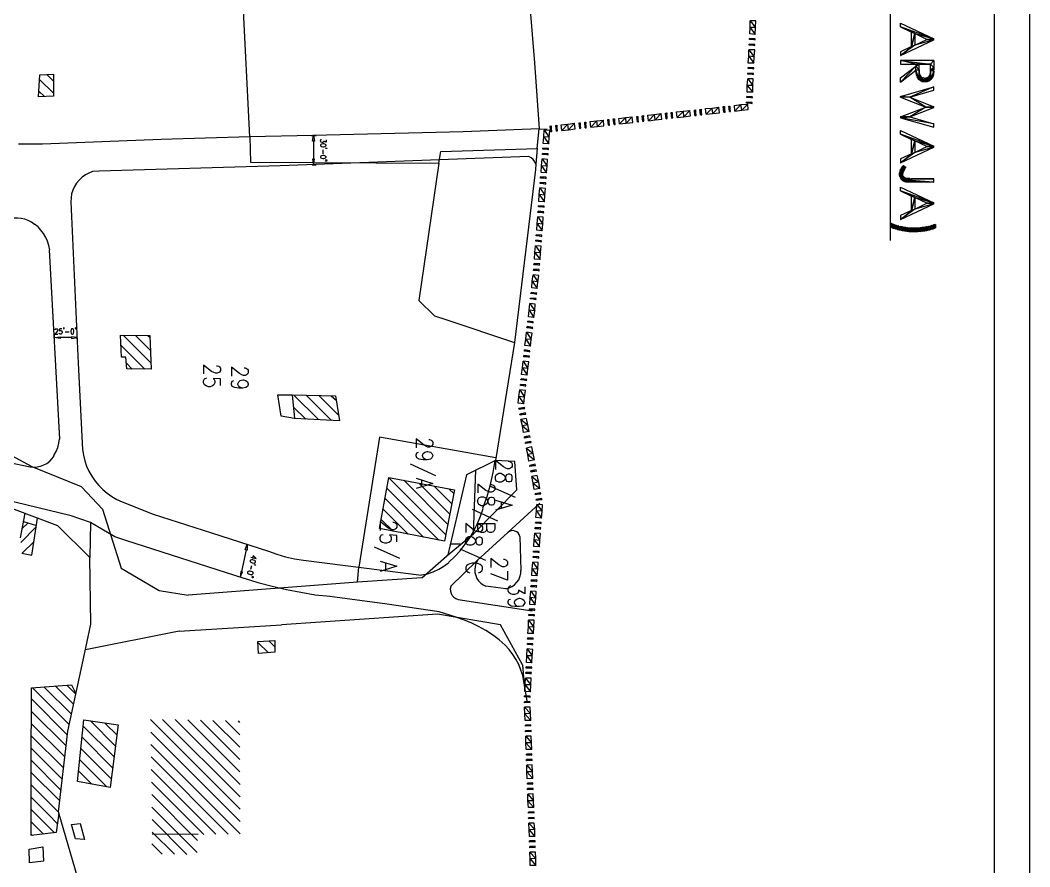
# Model space of a CAD drawing. Header units: metres. Extents: x 6 to 835, y 55 to 1134.
# Drawn here: x 512.9 to 835, y 432 to 702.2 of the extents above; entities that cross this region are included whole.
import ezdxf

# ---------------------------------------------------------------- set-up
doc = ezdxf.new("R2010")
doc.units = ezdxf.units.M

msp = doc.modelspace()

# ---------------------------------------------------------------- linework, layer by layer
at = {"color": 162}
for p, q in [((834.95, 54.85), (834.95, 1133.71)), ((823.71, 62.28), (823.71, 1113.14)), ((790.44, 1074.66), (790.44, 631.87)), ((605.85, 665.4), (607.31, 665.4)), ((606.42, 663.62), (606.42, 657.85)), ((609.47, 660.77), (609.47, 659.56)), ((606.04, 656.07), (607.31, 656.07)), ((527.3, 602.73), (528.57, 602.73)), ((523.87, 600.38), (523.87, 601.78)), ((529.33, 600.89), (525.65, 600.89)), ((531.11, 600.44), (531.11, 601.78)), ((584.95, 533.13), (583.49, 526.21)), ((586.67, 528.05), (586.42, 526.85))]:
    msp.add_line(p, q, dxfattribs=at)
at = {"color": 6}
for p, q in [((586.16, 664.96), (580.7, 774.81)), ((678.43, 667.56), (680.97, 667.37)), ((658.68, 529.7), (668.46, 538.66)), ((674.62, 484.94), (673.6, 491.16))]:
    msp.add_line(p, q, dxfattribs=at)
at = {"color": 5}
for p, q in [((519.11, 683.25), (523.55, 678.86)), ((521.45, 684.9), (523.55, 682.74)), ((518.85, 679.56), (520.63, 677.85)), ((545.71, 601.65), (554.67, 592.76)), ((549.71, 601.58), (554.47, 596.82)), ((553.65, 601.58), (554.35, 600.89)), ((545.08, 598.41), (552.63, 590.85)), ((546.85, 592.69), (548.63, 590.85)), ((599.69, 582.6), (600.39, 575.04)), ((600.13, 582.6), (608.13, 574.6)), ((604.13, 582.47), (612.26, 574.41)), ((608.13, 582.41), (614.55, 576.06)), ((612.13, 582.34), (613.78, 580.76)), ((600.07, 578.72), (604, 574.85)), ((630.55, 556.12), (648.71, 537.96)), ((635.25, 555.36), (649.34, 541.26)), ((640.07, 554.4), (649.98, 544.56)), ((629.91, 552.82), (646.49, 536.24)), ((644.96, 553.52), (650.61, 547.86)), ((649.79, 552.56), (651.25, 551.17)), ((629.34, 549.51), (641.6, 537.2)), ((513.01, 536.94), (514.47, 544.82)), ((628.71, 546.15), (636.71, 538.15)), ((513.58, 539.93), (515.42, 541.77)), ((513.96, 542.21), (518.09, 540.94)), ((628.07, 542.85), (631.88, 539.1)), ((513.14, 535.54), (518.03, 540.5)), ((513.52, 532.05), (517.33, 535.86)), ((588.76, 503.6), (592.07, 500.3)), ((592.19, 504.11), (594.1, 502.21)), ((524.12, 489.7), (529.96, 483.86)), ((527.8, 489.95), (530.66, 487.09)), ((516.88, 489.13), (528.57, 477.44)), ((520.5, 489.38), (529.27, 480.68)), ((516.5, 485.57), (527.93, 474.08)), ((516.44, 481.63), (527.55, 470.58)), ((516.44, 477.76), (527.11, 467.03)), ((533.01, 476.87), (542.85, 467.03)), ((535.3, 478.52), (543.3, 470.52)), ((539.93, 477.82), (543.81, 473.95)), ((554.47, 478.97), (583.05, 450.39)), ((558.35, 479.03), (583.05, 454.33)), ((562.35, 478.97), (583.05, 458.27)), ((566.35, 478.84), (582.99, 462.27)), ((570.41, 478.78), (582.99, 466.2)), ((574.41, 478.71), (582.99, 470.14)), ((578.41, 478.65), (582.99, 474.08)), ((582.41, 478.52), (582.92, 478.01)), ((516.44, 473.82), (526.73, 463.54)), ((554.54, 474.97), (583.05, 446.45)), ((532.63, 473.31), (542.41, 463.54)), ((554.6, 470.97), (583.11, 442.52)), ((516.44, 469.89), (526.34, 459.98)), ((532.25, 469.76), (541.97, 460.04)), ((554.67, 467.03), (579.24, 442.39)), ((516.37, 466.01), (525.9, 456.49)), ((531.87, 466.2), (540.57, 457.5)), ((516.37, 462.08), (525.52, 452.99)), ((531.55, 462.65), (535.81, 458.39)), ((554.73, 463.03), (575.37, 442.39)), ((516.37, 458.14), (525.14, 449.38)), ((554.79, 459.03), (571.49, 442.33)), ((554.86, 455.03), (569.52, 440.36)), ((554.92, 451.03), (569.4, 436.55)), ((516.44, 446.33), (520.31, 442.45)), ((554.98, 447.03), (566.1, 435.91)), ((516.44, 442.39), (516.82, 442.01)), ((555.05, 443.09), (562.16, 435.98)), ((569.65, 442.33), (555.05, 442.45)), ((554.92, 439.28), (558.16, 435.98))]:
    msp.add_line(p, q, dxfattribs=at)
at = {"color": 3}
for p, q in [((677.79, 661.21), (677.41, 656.26)), ((645.53, 556.75), (637.41, 560.44)), ((657.47, 538.28), (658.3, 558.6)), ((640.96, 555.36), (640.96, 553.32)), ((670.87, 549.83), (662.74, 553.52)), ((666.3, 548.37), (666.3, 546.34)), ((668.46, 538.66), (678.68, 548.05)), ((665.28, 542.34), (657.15, 546.02)), ((524.82, 540.94), (535.17, 530.72)), ((653.41, 534.97), (650.11, 534.97)), ((661.41, 529.7), (653.28, 533.32)), ((658.68, 529.7), (650.17, 521.45)), ((620.51, 522.84), (566.54, 518.65)), ((652.58, 517.32), (676.2, 513.64)), ((563.62, 507.22), (596.26, 509.26)), ((563.62, 507.22), (533.71, 501.25)), ((673.09, 496.49), (673.6, 491.16))]:
    msp.add_line(p, q, dxfattribs=at)
at = {"color": 1}
for p, q in [((675.12, 658.73), (646.61, 657.66)), ((672.33, 537.45), (672.65, 526.59)), ((634.04, 530.34), (625.91, 534.02)), ((603.31, 529.83), (640.9, 525.07)), ((629.47, 528.94), (629.47, 526.91)), ((667.82, 520.75), (661.47, 521.57))]:
    msp.add_line(p, q, dxfattribs=at)
at = {"color": 4}
msp.add_line((525.52, 568.5), (522.28, 628.89), dxfattribs=at)
at = {"color": 6}
for points in [[(668.84, 786.81), (673.47, 731.38), (676.97, 688.58), (678.43, 667.56)], [(677.41, 656.26), (677.28, 654.54), (670.62, 599.3), (664.52, 561.71)], [(664.65, 562.53), (627.56, 569.07), (620.96, 527.61)], [(682.62, 291.13), (573.91, 291.96), (565.84, 341.55), (560.19, 356.98), (548, 396.42), (540.63, 396.23), (525.14, 449.57), (528.12, 475.28), (533.84, 501.83), (535.42, 509.38), (535.17, 530.72)]]:
    msp.add_lwpolyline(points, dxfattribs=at)
for points in [[(745.74, 699.88), (747.39, 697.66), (745.61, 697.79)], [(745.8, 702.04), (747.51, 699.82), (745.74, 699.88)], [(747.51, 699.82), (745.74, 699.88), (747.39, 697.66)], [(747.58, 701.98), (745.8, 702.04), (747.51, 699.82)], [(747.32, 696.26), (745.55, 696.33), (747.32, 695.88)], [(745.55, 696.33), (747.32, 695.88), (745.55, 696.01)], [(745.36, 692.77), (747.07, 690.55), (745.29, 690.68)], [(747.2, 692.71), (745.36, 692.77), (747.07, 690.55)], [(747.26, 694.49), (745.48, 694.55), (747.26, 694.1)], [(745.48, 694.55), (747.26, 694.1), (745.48, 694.23)], [(745.29, 690.68), (746.94, 688.45), (745.17, 688.52)], [(747.07, 690.55), (745.29, 690.68), (746.94, 688.45)], [(746.88, 686.99), (745.1, 687.06), (746.88, 686.67)], [(745.1, 687.06), (746.88, 686.67), (745.1, 686.74)], [(744.97, 683.5), (746.63, 681.34), (744.85, 681.4)], [(746.75, 683.44), (744.97, 683.5), (746.63, 681.34)], [(746.82, 685.21), (745.04, 685.28), (746.82, 684.9)], [(745.04, 685.28), (746.82, 684.9), (745.04, 684.96)], [(744.85, 681.4), (746.56, 679.18), (744.78, 679.25)], [(746.63, 681.34), (744.85, 681.4), (746.56, 679.18)], [(744.72, 677.85), (746.44, 677.4), (744.66, 677.47)], [(746.5, 677.78), (744.72, 677.85), (746.44, 677.4)], [(724.46, 673.15), (722.5, 671.12), (722.31, 672.9)], [(724.65, 671.37), (724.46, 673.15), (722.5, 671.12)], [(726.56, 673.4), (724.65, 671.37), (724.46, 673.15)], [(726.75, 671.63), (726.56, 673.4), (724.65, 671.37)], [(728.34, 673.59), (728.15, 671.75), (727.96, 673.53)], [(728.53, 671.82), (728.34, 673.59), (728.15, 671.75)], [(730.12, 673.78), (729.93, 672.01), (729.73, 673.72)], [(730.31, 672.01), (730.12, 673.78), (729.93, 672.01)], [(733.67, 674.17), (731.7, 672.2), (731.51, 673.97)], [(733.86, 672.39), (733.67, 674.17), (731.7, 672.2)], [(735.77, 674.42), (733.86, 672.39), (733.67, 674.17)], [(735.96, 672.64), (735.77, 674.42), (733.86, 672.39)], [(737.55, 674.61), (737.35, 672.83), (737.16, 674.61)], [(737.74, 672.83), (737.55, 674.61), (737.35, 672.83)], [(739.32, 674.8), (739.13, 673.02), (738.94, 674.8)], [(739.51, 673.02), (739.32, 674.8), (739.13, 673.02)], [(742.82, 675.24), (740.91, 673.21), (740.72, 674.99)], [(743.07, 673.47), (742.82, 675.24), (740.91, 673.21)], [(744.97, 675.44), (743.07, 673.47), (742.82, 675.24)], [(745.17, 673.66), (744.97, 675.44), (743.07, 673.47)], [(746.37, 675.94), (744.59, 676.07), (746.37, 675.63)], [(744.59, 676.07), (746.37, 675.63), (744.59, 675.69)], [(696.84, 670.04), (694.94, 668.07), (694.68, 669.85)], [(697.03, 668.26), (696.84, 670.04), (694.94, 668.07)], [(698.94, 670.29), (697.03, 668.26), (696.84, 670.04)], [(699.13, 668.51), (698.94, 670.29), (697.03, 668.26)], [(700.72, 670.48), (700.59, 668.7), (700.4, 670.48)], [(700.91, 668.7), (700.72, 670.48), (700.59, 668.7)], [(702.49, 670.67), (702.37, 668.89), (702.11, 670.67)], [(702.68, 668.89), (702.49, 670.67), (702.37, 668.89)], [(706.05, 671.12), (704.08, 669.09), (703.89, 670.86)], [(706.24, 669.34), (706.05, 671.12), (704.08, 669.09)], [(708.14, 671.31), (706.24, 669.34), (706.05, 671.12)], [(708.34, 669.53), (708.14, 671.31), (706.24, 669.34)], [(709.92, 671.5), (709.8, 669.72), (709.61, 671.5)], [(710.11, 669.78), (709.92, 671.5), (709.8, 669.72)], [(711.7, 671.75), (711.51, 669.91), (711.32, 671.69)], [(711.89, 669.97), (711.7, 671.75), (711.51, 669.91)], [(715.26, 672.13), (713.29, 670.1), (713.1, 671.88)], [(715.45, 670.36), (715.26, 672.13), (713.29, 670.1)], [(717.35, 672.39), (715.45, 670.36), (715.26, 672.13)], [(717.54, 670.61), (717.35, 672.39), (715.45, 670.36)], [(719.13, 672.58), (719, 670.74), (718.75, 672.51)], [(719.32, 670.8), (719.13, 672.58), (719, 670.74)], [(720.91, 672.77), (720.72, 670.93), (720.53, 672.7)], [(721.1, 670.99), (720.91, 672.77), (720.72, 670.93)], [(680.08, 667.12), (681.67, 664.83), (679.89, 664.96)], [(681.86, 666.99), (680.08, 667.12), (681.67, 664.83)], [(682.3, 668.45), (682.17, 666.61), (681.98, 668.39)], [(682.49, 666.67), (682.3, 668.45), (682.17, 666.61)], [(684.08, 668.64), (683.95, 666.8), (683.76, 668.58)], [(684.27, 666.86), (684.08, 668.64), (683.95, 666.8)], [(687.63, 669.02), (685.73, 666.99), (685.48, 668.77)], [(687.82, 667.24), (687.63, 669.02), (685.73, 666.99)], [(689.73, 669.28), (687.82, 667.24), (687.63, 669.02)], [(689.92, 667.5), (689.73, 669.28), (687.82, 667.24)], [(691.51, 669.47), (691.38, 667.62), (691.19, 669.4)], [(691.7, 667.69), (691.51, 669.47), (691.38, 667.62)], [(693.29, 669.66), (693.16, 667.88), (692.97, 669.66)], [(693.48, 667.88), (693.29, 669.66), (693.16, 667.88)], [(679.89, 664.96), (681.54, 662.74), (679.76, 662.86)], [(681.67, 664.83), (679.89, 664.96), (681.54, 662.74)], [(681.41, 661.27), (679.63, 661.4), (681.41, 660.96)], [(679.63, 661.4), (681.41, 660.96), (679.63, 661.08)], [(679.38, 657.91), (680.97, 655.62), (679.19, 655.75)], [(681.16, 657.72), (679.38, 657.91), (680.97, 655.62)], [(681.28, 659.5), (679.51, 659.62), (681.28, 659.18)], [(679.51, 659.62), (681.28, 659.18), (679.51, 659.31)], [(679.19, 655.75), (680.84, 653.46), (679.06, 653.59)], [(680.97, 655.62), (679.19, 655.75), (680.84, 653.46)], [(680.71, 652.07), (678.93, 652.19), (680.71, 651.69)], [(678.93, 652.19), (680.71, 651.69), (678.93, 651.81)], [(678.68, 648.64), (680.27, 646.35), (678.49, 646.54)], [(680.46, 648.51), (678.68, 648.64), (680.27, 646.35)], [(680.59, 650.29), (678.81, 650.42), (680.59, 649.91)], [(678.81, 650.42), (680.59, 649.91), (678.81, 650.04)], [(678.49, 646.54), (680.14, 644.26), (678.36, 644.38)], [(680.27, 646.35), (678.49, 646.54), (680.14, 644.26)], [(678.11, 641.21), (679.82, 640.7), (678.05, 640.83)], [(679.89, 641.08), (678.11, 641.21), (679.82, 640.7)], [(680.01, 642.8), (678.24, 642.99), (680.01, 642.48)], [(678.24, 642.99), (680.01, 642.48), (678.24, 642.61)], [(677.98, 639.43), (679.57, 637.14), (677.79, 637.27)], [(679.76, 639.3), (677.98, 639.43), (679.57, 637.14)], [(677.79, 637.27), (679.44, 634.99), (677.66, 635.18)], [(679.57, 637.14), (677.79, 637.27), (679.44, 634.99)], [(677.41, 631.94), (679.13, 631.49), (677.35, 631.62)], [(679.19, 631.81), (677.41, 631.94), (679.13, 631.49)], [(679.32, 633.59), (677.54, 633.72), (679.32, 633.21)], [(677.54, 633.72), (679.32, 633.21), (677.54, 633.4)], [(677.09, 628.06), (678.74, 625.78), (676.97, 625.91)], [(677.28, 630.16), (678.87, 627.94), (677.09, 628.06)], [(678.87, 627.94), (677.09, 628.06), (678.74, 625.78)], [(679.06, 630.03), (677.28, 630.16), (678.87, 627.94)], [(676.71, 622.73), (678.43, 622.22), (676.65, 622.35)], [(678.49, 622.6), (676.71, 622.73), (678.43, 622.22)], [(676.84, 624.51), (678.55, 624), (676.78, 624.13)], [(678.62, 624.38), (676.84, 624.51), (678.55, 624)], [(676.27, 618.86), (677.79, 616.51), (676.08, 616.76)], [(676.52, 620.95), (678.05, 618.67), (676.27, 618.86)], [(678.05, 618.67), (676.27, 618.86), (677.79, 616.51)], [(678.3, 620.76), (676.52, 620.95), (678.05, 618.67)], [(675.89, 615.3), (677.6, 614.79), (675.82, 614.98)], [(677.66, 615.11), (675.89, 615.3), (677.6, 614.79)], [(675.7, 613.52), (677.41, 613.01), (675.63, 613.21)], [(677.47, 613.33), (675.7, 613.52), (677.41, 613.01)], [(675.25, 609.65), (676.78, 607.3), (675, 607.55)], [(675.51, 611.81), (677.03, 609.46), (675.25, 609.65)], [(677.03, 609.46), (675.25, 609.65), (676.78, 607.3)], [(677.22, 611.55), (675.51, 611.81), (677.03, 609.46)], [(676.59, 605.9), (674.81, 606.09), (676.52, 605.59)], [(674.81, 606.09), (676.52, 605.59), (674.81, 605.78)], [(674.43, 602.6), (675.95, 600.25), (674.17, 600.44)], [(676.2, 602.35), (674.43, 602.6), (675.95, 600.25)], [(674.62, 604.38), (676.33, 603.81), (674.55, 604)], [(676.39, 604.12), (674.62, 604.38), (676.33, 603.81)], [(674.17, 600.44), (675.7, 598.16), (673.92, 598.35)], [(675.95, 600.25), (674.17, 600.44), (675.7, 598.16)], [(675.51, 596.7), (673.73, 596.95), (675.51, 596.38)], [(673.73, 596.95), (675.51, 596.38), (673.73, 596.57)], [(673.35, 593.39), (674.87, 591.04), (673.09, 591.23)], [(675.12, 593.2), (673.35, 593.39), (674.87, 591.04)], [(675.32, 594.92), (673.54, 595.17), (675.25, 594.6)], [(673.54, 595.17), (675.25, 594.6), (673.54, 594.79)], [(673.09, 591.23), (674.62, 588.95), (672.84, 589.14)], [(674.87, 591.04), (673.09, 591.23), (674.62, 588.95)], [(672.71, 587.74), (674.43, 587.17), (672.65, 587.36)], [(674.49, 587.49), (672.71, 587.74), (674.43, 587.17)], [(672.27, 584.19), (673.79, 581.84), (672.01, 582.09)], [(674.05, 584), (672.27, 584.19), (673.79, 581.84)], [(674.24, 585.77), (672.46, 585.96), (674.24, 585.39)], [(672.46, 585.96), (674.24, 585.39), (672.46, 585.58)], [(672.01, 582.09), (673.54, 579.74), (671.76, 579.93)], [(673.79, 581.84), (672.01, 582.09), (673.54, 579.74)], [(673.73, 578.6), (672.01, 578.28), (673.85, 578.28)], [(672.01, 578.28), (673.85, 578.28), (672.08, 577.9)], [(674.11, 576.88), (672.33, 576.5), (674.17, 576.5)], [(672.33, 576.5), (674.17, 576.5), (672.39, 576.18)], [(674.43, 575.11), (672.65, 574.79), (674.81, 573.01)], [(672.65, 574.79), (674.81, 573.01), (673.09, 572.69)], [(674.81, 573.01), (673.09, 572.69), (675.25, 570.91)], [(673.09, 572.69), (675.25, 570.91), (673.47, 570.6)], [(675.51, 569.52), (673.73, 569.2), (675.57, 569.14)], [(673.73, 569.2), (675.57, 569.14), (673.79, 568.82)], [(675.82, 567.74), (674.05, 567.42), (675.89, 567.42)], [(674.05, 567.42), (675.89, 567.42), (674.11, 567.1)], [(676.14, 566.02), (674.43, 565.64), (676.59, 563.93)], [(674.43, 565.64), (676.59, 563.93), (674.81, 563.55)], [(676.59, 563.93), (674.81, 563.55), (676.97, 561.83)], [(674.81, 563.55), (676.97, 561.83), (675.19, 561.45)], [(677.22, 560.44), (675.44, 560.06), (677.28, 560.06)], [(675.44, 560.06), (677.28, 560.06), (675.51, 559.74)], [(677.54, 558.66), (675.82, 558.34), (677.6, 558.28)], [(675.82, 558.34), (677.6, 558.28), (675.89, 557.96)], [(677.86, 556.88), (676.14, 556.56), (678.3, 554.79)], [(676.14, 556.56), (678.3, 554.79), (676.52, 554.47)], [(678.3, 554.79), (676.52, 554.47), (678.68, 552.69)], [(676.52, 554.47), (678.68, 552.69), (676.9, 552.37)], [(678.93, 551.29), (677.22, 550.98), (679, 550.98)], [(677.22, 550.98), (679, 550.98), (677.28, 550.66)], [(679.25, 549.58), (677.54, 549.2), (679.38, 549.2)], [(677.54, 549.2), (679.38, 549.2), (677.6, 548.88)], [(677.73, 547.67), (679.38, 545.45), (677.6, 545.58)], [(679.51, 547.55), (677.73, 547.67), (679.38, 545.45)], [(677.6, 545.58), (679.19, 543.29), (677.41, 543.42)], [(679.38, 545.45), (677.6, 545.58), (679.19, 543.29)], [(677.35, 542.02), (679.06, 541.51), (677.28, 541.64)], [(679.13, 541.89), (677.35, 542.02), (679.06, 541.51)], [(677.09, 538.47), (678.68, 536.18), (676.9, 536.31)], [(678.87, 538.34), (677.09, 538.47), (678.68, 536.18)], [(677.22, 540.24), (678.93, 539.74), (677.16, 539.86)], [(679, 540.12), (677.22, 540.24), (678.93, 539.74)], [(676.9, 536.31), (678.55, 534.08), (676.78, 534.21)], [(678.68, 536.18), (676.9, 536.31), (678.55, 534.08)], [(678.43, 532.62), (676.65, 532.75), (678.43, 532.31)], [(676.65, 532.75), (678.43, 532.31), (676.65, 532.43)], [(676.39, 529.26), (678.05, 526.97), (676.27, 527.1)], [(678.17, 529.13), (676.39, 529.26), (678.05, 526.97)], [(678.3, 530.91), (676.52, 531.04), (678.3, 530.53)], [(676.52, 531.04), (678.3, 530.53), (676.52, 530.66)], [(676.27, 527.1), (677.86, 524.81), (676.08, 524.94)], [(678.05, 526.97), (676.27, 527.1), (677.86, 524.81)], [(675.89, 521.77), (677.6, 521.26), (675.82, 521.38)], [(677.66, 521.64), (675.89, 521.77), (677.6, 521.26)], [(676.01, 523.54), (677.73, 523.04), (675.95, 523.16)], [(677.79, 523.42), (676.01, 523.54), (677.73, 523.04)], [(675.76, 519.99), (677.35, 517.76), (675.57, 517.89)], [(677.54, 519.86), (675.76, 519.99), (677.35, 517.76)], [(675.57, 517.89), (677.22, 515.61), (675.44, 515.73)], [(677.35, 517.76), (675.57, 517.89), (677.22, 515.61)], [(676.97, 512.43), (675.19, 512.56), (676.97, 512.05)], [(675.19, 512.56), (676.97, 512.05), (675.19, 512.18)], [(677.09, 514.21), (675.32, 514.34), (677.09, 513.83)], [(675.32, 514.34), (677.09, 513.83), (675.32, 513.95)], [(675.06, 510.72), (676.78, 508.49), (675, 508.62)], [(676.84, 510.65), (675.06, 510.72), (676.78, 508.49)], [(675, 508.62), (676.65, 506.4), (674.87, 506.46)], [(676.78, 508.49), (675, 508.62), (676.65, 506.4)], [(676.46, 503.16), (674.68, 503.29), (676.46, 502.84)], [(674.68, 503.29), (676.46, 502.84), (674.68, 502.91)], [(674.81, 505.06), (676.52, 504.62), (674.74, 504.68)], [(676.59, 504.94), (674.81, 505.06), (676.52, 504.62)], [(674.49, 499.35), (676.14, 497.13), (674.36, 497.19)], [(674.62, 501.51), (676.27, 499.29), (674.49, 499.35)], [(676.27, 499.29), (674.49, 499.35), (676.14, 497.13)], [(676.39, 501.38), (674.62, 501.51), (676.27, 499.29)], [(674.24, 494.02), (675.95, 493.57), (674.17, 493.63)], [(676.01, 493.95), (674.24, 494.02), (675.95, 493.57)], [(676.08, 495.73), (674.3, 495.79), (676.08, 495.35)], [(674.3, 495.79), (676.08, 495.35), (674.3, 495.41)], [(673.98, 490.08), (675.7, 487.86), (673.92, 487.98)], [(674.11, 492.24), (675.76, 490.02), (673.98, 490.08)], [(675.76, 490.02), (673.98, 490.08), (675.7, 487.86)], [(675.89, 492.17), (674.11, 492.24), (675.76, 490.02)], [(675.63, 486.46), (673.79, 486.52), (675.57, 486.08)], [(673.79, 486.52), (675.57, 486.08), (673.79, 486.21)], [(675.51, 484.74), (673.73, 484.68), (675.57, 484.43)], [(673.73, 484.68), (675.57, 484.43), (673.73, 484.36)], [(675.57, 482.97), (673.79, 482.9), (675.7, 480.87)], [(673.79, 482.9), (675.7, 480.87), (673.92, 480.81)], [(675.7, 480.87), (673.92, 480.81), (675.76, 478.71)], [(673.92, 480.81), (675.76, 478.71), (673.98, 478.65)], [(675.82, 477.32), (674.05, 477.19), (675.82, 476.93)], [(674.05, 477.19), (675.82, 476.93), (674.05, 476.87)], [(675.89, 475.47), (674.11, 475.41), (675.89, 475.16)], [(674.11, 475.41), (675.89, 475.16), (674.11, 475.09)], [(675.95, 473.7), (674.17, 473.63), (676.01, 471.6)], [(674.17, 473.63), (676.01, 471.6), (674.24, 471.54)], [(676.01, 471.6), (674.24, 471.54), (676.08, 469.44)], [(674.24, 471.54), (676.08, 469.44), (674.3, 469.38)], [(676.14, 468.04), (674.36, 467.98), (676.14, 467.66)], [(674.36, 467.98), (676.14, 467.66), (674.36, 467.6)], [(676.2, 466.27), (674.43, 466.2), (676.2, 465.89)], [(674.43, 466.2), (676.2, 465.89), (674.43, 465.82)], [(676.27, 464.49), (674.49, 464.42), (676.33, 462.33)], [(674.49, 464.42), (676.33, 462.33), (674.55, 462.27)], [(676.33, 462.33), (674.55, 462.27), (676.39, 460.17)], [(674.55, 462.27), (676.39, 460.17), (674.62, 460.11)], [(676.46, 458.77), (674.68, 458.71), (676.46, 458.39)], [(674.68, 458.71), (676.46, 458.39), (674.68, 458.33)], [(676.52, 457), (674.74, 456.93), (676.52, 456.61)], [(674.74, 456.93), (676.52, 456.61), (674.74, 456.55)], [(676.59, 455.22), (674.81, 455.15), (676.65, 453.06)], [(674.81, 455.15), (676.65, 453.06), (674.87, 452.99)], [(676.65, 453.06), (674.87, 452.99), (676.78, 450.96)], [(674.87, 452.99), (676.78, 450.96), (675, 450.9)], [(676.78, 449.5), (675, 449.44), (676.84, 449.18)], [(675, 449.44), (676.84, 449.18), (675.06, 449.12)], [(676.84, 447.72), (675.06, 447.66), (676.9, 447.41)], [(675.06, 447.66), (676.9, 447.41), (675.12, 447.34)], [(676.9, 445.95), (675.12, 445.88), (677.03, 443.85)], [(675.12, 445.88), (677.03, 443.85), (675.25, 443.79)], [(677.03, 443.85), (675.25, 443.79), (677.09, 441.69)], [(675.25, 443.79), (677.09, 441.69), (675.32, 441.63)], [(677.16, 440.29), (675.38, 440.23), (677.16, 439.91)], [(675.38, 440.23), (677.16, 439.91), (675.38, 439.85)], [(677.22, 438.52), (675.44, 438.45), (677.22, 438.14)], [(675.44, 438.45), (677.22, 438.14), (675.44, 438.07)], [(677.28, 436.68), (675.51, 436.61), (677.35, 434.58)], [(675.51, 436.61), (677.35, 434.58), (675.57, 434.52)], [(677.35, 434.58), (675.57, 434.52), (677.41, 432.42)], [(675.57, 434.52), (677.41, 432.42), (675.63, 432.36)]]:
    msp.add_lwpolyline(points, close=True, dxfattribs=at)
at = {"color": 162}
for points in [[(804.35, 696.2), (793.68, 700.07), (793.68, 701.22)], [(793.68, 700.07), (797.17, 698.36), (798.25, 697.91)], [(798.25, 697.91), (804.35, 696.2), (793.68, 700.07)], [(804.35, 695.95), (798.25, 694.23), (793.68, 690.93)], [(797.17, 698.36), (798.25, 697.91), (797.17, 693.79)], [(798.25, 697.91), (798.25, 694.23), (797.17, 693.79)], [(798.25, 697.91), (804.35, 696.2), (802.06, 696.07)], [(802.06, 696.07), (804.35, 695.95), (798.25, 694.23)], [(804.35, 696.2), (802.06, 696.07), (804.35, 695.95)], [(793.68, 690.93), (797.17, 693.79), (798.25, 694.23)], [(793.68, 692.14), (793.68, 690.93), (797.17, 693.79)], [(793.68, 688.2), (798.63, 688.2), (793.68, 689.28)], [(798.63, 688.2), (793.68, 689.28), (803.33, 688.2)], [(793.68, 689.28), (803.33, 688.2), (804.35, 689.28)], [(803.33, 688.2), (804.35, 689.28), (804.35, 687.12)], [(798.63, 686.29), (798.63, 687.56), (793.68, 682.42)], [(798.63, 687.56), (793.68, 682.42), (793.68, 683.75)], [(799.65, 688.2), (798.63, 687.56), (799.65, 686.36)], [(803.33, 688.2), (799.65, 688.2), (798.63, 688.2)], [(799.65, 688.2), (798.63, 688.2), (798.63, 687.56)], [(798.63, 687.56), (799.65, 686.36), (798.63, 686.29)], [(799.52, 683.31), (798.63, 686.29), (799.65, 686.36)], [(798.63, 686.1), (799.52, 683.31), (798.63, 686.29)], [(798.63, 686.1), (798.63, 685.79), (799.52, 683.31)], [(799.65, 686.36), (799.65, 685.98), (799.52, 683.31)], [(799.65, 685.98), (799.71, 685.66), (799.52, 683.31)], [(803.27, 685.72), (803.39, 683.25), (803.33, 686.1)], [(803.33, 688.2), (804.35, 687.12), (803.33, 686.29)], [(804.35, 687.12), (804.35, 686.74), (803.33, 686.29)], [(804.35, 686.74), (804.35, 686.36), (803.33, 686.29)], [(804.35, 686.36), (803.33, 686.29), (804.35, 685.98)], [(803.39, 683.25), (803.33, 686.1), (803.33, 686.29)], [(803.33, 686.29), (804.35, 685.98), (803.39, 683.25)], [(804.35, 685.98), (804.35, 685.66), (803.39, 683.25)], [(798.63, 685.79), (798.7, 685.47), (799.52, 683.31)], [(798.7, 685.47), (798.7, 685.15), (799.52, 683.31)], [(798.7, 685.15), (798.76, 684.9), (799.52, 683.31)], [(798.76, 684.9), (798.82, 684.64), (799.52, 683.31)], [(798.82, 684.64), (798.89, 684.39), (799.52, 683.31)], [(799.01, 684.13), (799.52, 683.31), (798.89, 684.39)], [(799.01, 684.01), (799.2, 683.75), (799.01, 684.13)], [(799.2, 683.75), (799.01, 684.13), (799.52, 683.31)], [(799.2, 683.75), (799.33, 683.56), (799.52, 683.31)], [(799.71, 685.66), (799.71, 685.34), (799.52, 683.31)], [(799.71, 685.34), (799.78, 685.09), (799.52, 683.31)], [(799.52, 683.31), (799.84, 684.9), (799.78, 685.09)], [(799.84, 684.77), (799.52, 683.31), (799.84, 684.9)], [(799.84, 684.77), (799.97, 684.52), (799.52, 683.31)], [(799.97, 684.52), (800.16, 684.26), (799.52, 683.31)], [(800.16, 684.26), (800.35, 684.07), (799.52, 683.31)], [(800.35, 684.07), (800.54, 683.94), (799.52, 683.31)], [(800.54, 683.94), (800.79, 683.82), (799.52, 683.31)], [(799.52, 683.31), (801.05, 683.75), (800.79, 683.82)], [(801.3, 683.69), (799.52, 683.31), (801.05, 683.75)], [(801.3, 683.69), (799.52, 683.31), (803.39, 683.25)], [(799.52, 683.31), (803.39, 683.25), (799.78, 683.12)], [(803.39, 683.25), (803.27, 683.18), (799.78, 683.12)], [(803.27, 683.18), (799.78, 683.12), (803.08, 682.99)], [(803.08, 682.99), (799.97, 682.99), (799.78, 683.12)], [(800.16, 682.93), (803.08, 682.99), (799.97, 682.99)], [(802.82, 682.86), (800.16, 682.93), (803.08, 682.99)], [(800.35, 682.8), (802.82, 682.86), (800.16, 682.93)], [(802.57, 682.74), (800.35, 682.8), (802.82, 682.86)], [(800.66, 682.67), (802.57, 682.74), (800.35, 682.8)], [(802.32, 682.67), (800.66, 682.67), (802.57, 682.74)], [(801.3, 683.69), (801.81, 683.69), (803.39, 683.25)], [(801.81, 683.69), (803.39, 683.25), (802.06, 683.75)], [(802.32, 683.88), (802.06, 683.75), (803.39, 683.25)], [(802.51, 683.94), (802.32, 683.88), (803.39, 683.25)], [(802.7, 684.13), (802.51, 683.94), (803.39, 683.25)], [(802.89, 684.39), (802.7, 684.13), (803.39, 683.25)], [(802.89, 684.39), (803.39, 683.25), (803.08, 684.58)], [(803.39, 683.25), (803.08, 684.58), (803.14, 684.71)], [(803.2, 684.9), (803.14, 684.71), (803.39, 683.25)], [(803.27, 685.4), (803.2, 685.15), (803.39, 683.25)], [(803.2, 685.15), (803.2, 684.9), (803.39, 683.25)], [(803.27, 685.72), (803.27, 685.4), (803.39, 683.25)], [(804.35, 685.66), (804.28, 685.4), (803.39, 683.25)], [(803.39, 683.25), (804.28, 685.15), (804.28, 685.4)], [(804.22, 684.96), (803.39, 683.25), (804.28, 685.15)], [(804.22, 684.96), (804.22, 684.77), (803.39, 683.25)], [(803.39, 683.25), (804.22, 684.71), (804.22, 684.77)], [(804.16, 684.45), (803.39, 683.25), (804.22, 684.71)], [(804.16, 684.45), (804.03, 684.13), (803.39, 683.25)], [(803.39, 683.25), (803.9, 683.94), (804.03, 684.13)], [(803.78, 683.69), (803.39, 683.25), (803.9, 683.94)], [(803.78, 683.69), (803.59, 683.44), (803.39, 683.25)], [(804.35, 680.9), (796.66, 677.59), (793.68, 677.85)], [(804.35, 679.82), (804.35, 680.9), (796.66, 677.59)], [(800.92, 682.61), (802.32, 682.67), (800.66, 682.67)], [(802, 682.61), (800.92, 682.61), (802.32, 682.67)], [(796.66, 677.59), (793.68, 677.66), (793.68, 677.85)], [(801.74, 674.42), (796.66, 677.59), (793.68, 677.66)], [(804.35, 674.55), (801.74, 674.42), (796.66, 677.59)], [(801.74, 674.42), (796.66, 671.31), (793.68, 671.31)], [(804.35, 674.36), (801.74, 674.42), (796.66, 671.31)], [(804.35, 674.36), (804.35, 674.55), (801.74, 674.42)], [(804.35, 669.09), (793.68, 671.05), (796.66, 671.31)], [(793.68, 671.05), (796.66, 671.31), (793.68, 671.31)], [(804.35, 668.01), (804.35, 669.09), (793.68, 671.05)], [(804.35, 661.97), (793.68, 665.85), (793.68, 666.99)], [(606.74, 663.62), (606.16, 663.62), (606.42, 665.4)], [(793.68, 665.85), (797.17, 664.13), (798.25, 663.69)], [(798.25, 663.69), (804.35, 661.97), (793.68, 665.85)], [(797.17, 664.13), (798.25, 663.69), (797.17, 659.56)], [(798.25, 663.69), (798.25, 660), (797.17, 659.56)], [(798.25, 663.69), (804.35, 661.97), (802.06, 661.85)], [(610.48, 662.35), (610.35, 662.54), (610.1, 662.67), (609.72, 662.74), (609.47, 662.74), (609.02, 662.67), (608.77, 662.54), (608.7, 662.35), (608.7, 662.23), (608.77, 662.04), (609.02, 661.85), (609.47, 661.78), (609.72, 661.78), (610.1, 661.85), (610.35, 662.04), (610.48, 662.23)], [(804.35, 661.72), (798.25, 660), (793.68, 656.7)], [(802.06, 661.85), (804.35, 661.72), (798.25, 660)], [(804.35, 661.97), (802.06, 661.85), (804.35, 661.72)], [(606.74, 657.85), (606.16, 657.85), (606.42, 656.07)], [(610.48, 658.61), (610.35, 658.8), (610.1, 658.93), (609.72, 659.05), (609.47, 659.05), (609.02, 658.93), (608.77, 658.8), (608.7, 658.61), (608.7, 658.48), (608.77, 658.29), (609.02, 658.16), (609.47, 658.1), (609.72, 658.1), (610.1, 658.16), (610.35, 658.29), (610.48, 658.48)], [(793.68, 656.7), (797.17, 659.56), (798.25, 660)], [(793.68, 657.91), (793.68, 656.7), (797.17, 659.56)], [(793.49, 653.65), (794.38, 653.08), (793.55, 653.97)], [(794.38, 653.08), (793.55, 653.97), (793.62, 654.23)], [(793.62, 654.23), (794.38, 653.08), (793.68, 654.35)], [(794.38, 653.08), (793.68, 654.35), (793.74, 654.61)], [(793.74, 654.61), (794.38, 653.08), (793.87, 654.8)], [(794.38, 653.08), (793.87, 654.8), (794.06, 655.05)], [(794.06, 655.05), (794.38, 653.08), (794.19, 655.31)], [(794.38, 653.08), (794.19, 655.31), (794.38, 655.56)], [(794.57, 655.75), (794.38, 655.56), (795.39, 655.18)], [(795.39, 655.18), (795.2, 654.92), (794.38, 655.56)], [(795.2, 654.92), (794.38, 655.56), (795.01, 654.61)], [(794.38, 655.56), (795.01, 654.61), (794.76, 654.16)], [(794.76, 654.16), (794.44, 653.53), (794.38, 655.56)], [(794.44, 653.53), (794.38, 655.56), (794.38, 653.08)], [(794.44, 653.53), (794.63, 653.91), (794.76, 654.16)], [(794.57, 653.78), (794.44, 653.53), (794.63, 653.91)], [(795.01, 654.61), (794.89, 654.35), (794.76, 654.16)], [(793.49, 653.65), (793.43, 653.4), (794.38, 653.08)], [(793.43, 653.4), (794.38, 653.08), (793.43, 653.08)], [(793.43, 653.08), (793.43, 652.96), (794.44, 652.83)], [(794.38, 653.08), (793.43, 653.08), (794.44, 652.83)], [(793.43, 652.96), (794.44, 652.83), (793.43, 652.7)], [(794.44, 652.83), (793.43, 652.7), (794.5, 652.51)], [(793.43, 652.7), (794.5, 652.51), (793.49, 652.38)], [(794.5, 652.51), (793.49, 652.38), (794.63, 652.32)], [(793.49, 652.38), (794.63, 652.32), (793.55, 652.13)], [(793.55, 652.13), (794.7, 652.26), (794.63, 652.32)], [(794.89, 652.07), (793.55, 652.13), (794.7, 652.26)], [(793.68, 651.88), (794.89, 652.07), (793.55, 652.13)], [(795.08, 651.88), (793.68, 651.88), (794.89, 652.07)], [(793.81, 651.62), (795.08, 651.88), (793.68, 651.88)], [(795.33, 651.75), (793.81, 651.62), (795.08, 651.88)], [(795.39, 651.75), (795.58, 651.69), (793.81, 651.62)], [(795.33, 651.75), (795.39, 651.75), (793.81, 651.62)], [(795.77, 651.69), (793.81, 651.62), (796.09, 651.62)], [(795.58, 651.69), (795.77, 651.69), (793.81, 651.62)], [(793.81, 651.62), (796.09, 651.62), (793.93, 651.43)], [(796.73, 651.62), (797.11, 651.56), (793.93, 651.43)], [(796.09, 651.62), (796.73, 651.62), (793.93, 651.43)], [(804.35, 651.56), (793.93, 651.43), (804.35, 650.54)], [(797.11, 651.56), (804.35, 651.56), (793.93, 651.43)], [(804.35, 650.54), (794.12, 651.24), (793.93, 651.43)], [(794.31, 651.05), (804.35, 650.54), (794.12, 651.24)], [(804.35, 650.54), (794.57, 650.92), (794.31, 651.05)], [(794.44, 653.53), (794.44, 653.27), (794.38, 653.08)], [(794.82, 650.8), (804.35, 650.54), (794.57, 650.92)], [(804.35, 650.54), (795.01, 650.73), (794.82, 650.8)], [(795.27, 650.67), (804.35, 650.54), (795.01, 650.73)], [(795.46, 650.61), (795.77, 650.61), (795.27, 650.67)], [(795.77, 650.61), (795.27, 650.67), (804.35, 650.54)], [(795.39, 651.75), (795.33, 651.75)], [(795.77, 651.69), (795.58, 651.69)], [(795.77, 650.61), (804.35, 650.54), (796.03, 650.54)], [(796.73, 651.62), (796.09, 651.62)], [(804.35, 651.56), (797.11, 651.56)], [(804.35, 643.88), (793.68, 647.75), (793.68, 648.89)], [(793.68, 647.75), (797.17, 646.03), (798.25, 645.59)], [(798.25, 645.59), (804.35, 643.88), (793.68, 647.75)], [(797.17, 646.03), (798.25, 645.59), (797.17, 641.46)], [(798.25, 645.59), (798.25, 641.91), (797.17, 641.46)], [(798.25, 645.59), (804.35, 643.88), (802.06, 643.75)], [(804.35, 643.62), (798.25, 641.91), (793.68, 638.61)], [(793.68, 638.61), (797.17, 641.46), (798.25, 641.91)], [(793.68, 639.81), (793.68, 638.61), (797.17, 641.46)], [(802.06, 643.75), (804.35, 643.62), (798.25, 641.91)], [(804.35, 643.88), (802.06, 643.75), (804.35, 643.62)], [(790.57, 636.19), (790.82, 637.27), (790.57, 637.4)], [(791.08, 637.14), (790.57, 636.19), (790.82, 637.27)], [(790.57, 636.19), (791.33, 637.08), (791.08, 637.14)], [(791.58, 636.95), (790.57, 636.19), (791.33, 637.08)], [(791.58, 636.95), (791.84, 636.83), (790.57, 636.19)], [(791.84, 636.83), (792.09, 636.76), (790.57, 636.19)], [(790.57, 636.19), (792.41, 636.7), (792.09, 636.76)], [(792.66, 636.57), (790.57, 636.19), (792.41, 636.7)], [(792.66, 636.57), (792.98, 636.51), (790.57, 636.19)], [(790.57, 636.19), (793.23, 636.45), (792.98, 636.51)], [(793.55, 636.32), (790.57, 636.19), (793.23, 636.45)], [(793.55, 636.32), (793.87, 636.26), (790.57, 636.19)], [(794, 636.26), (790.57, 636.19), (794.25, 636.19)], [(793.87, 636.26), (794, 636.26), (790.57, 636.19)], [(790.57, 636.19), (794.25, 636.19), (790.82, 636.13)], [(794.57, 636.13), (790.82, 636.13), (794.25, 636.19)], [(791.08, 636), (794.57, 636.13), (790.82, 636.13)], [(794.82, 636.07), (791.08, 636), (794.57, 636.13)], [(795.39, 636), (791.08, 636), (795.14, 636.07)], [(794.82, 636.07), (795.14, 636.07), (791.08, 636)], [(791.33, 635.87), (795.39, 636), (791.08, 636)], [(795.71, 635.94), (791.33, 635.87), (795.39, 636)], [(795.97, 635.94), (791.33, 635.87), (796.28, 635.87)], [(795.71, 635.94), (795.97, 635.94), (791.33, 635.87)], [(791.33, 635.87), (796.28, 635.87), (791.65, 635.81)], [(796.85, 635.87), (791.65, 635.81), (797.11, 635.81)], [(796.28, 635.87), (796.85, 635.87), (791.65, 635.81)], [(791.65, 635.81), (797.11, 635.81), (791.9, 635.68)], [(797.11, 635.81), (804.35, 635.75), (791.9, 635.68)], [(804.35, 635.75), (791.9, 635.68), (804.09, 635.62)], [(791.9, 635.68), (804.09, 635.62), (792.16, 635.62)], [(792.16, 635.62), (792.47, 635.56), (803.84, 635.56)], [(804.09, 635.62), (792.16, 635.62), (803.84, 635.56)], [(792.47, 635.56), (803.84, 635.56), (792.73, 635.43)], [(803.84, 635.56), (803.52, 635.49), (792.73, 635.43)], [(803.52, 635.49), (792.73, 635.43), (803.27, 635.37)], [(792.73, 635.43), (803.27, 635.37), (792.98, 635.37)], [(803.27, 635.37), (792.98, 635.37), (803.01, 635.3)], [(792.98, 635.37), (803.01, 635.3), (793.3, 635.3)], [(793.3, 635.3), (793.55, 635.24), (802.7, 635.24)], [(803.01, 635.3), (793.3, 635.3), (802.7, 635.24)], [(793.55, 635.24), (802.7, 635.24), (793.87, 635.18)], [(794, 636.26), (793.87, 636.26)], [(802.7, 635.24), (802.38, 635.18), (793.87, 635.18)], [(802.38, 635.18), (793.87, 635.18), (802.06, 635.11)], [(793.87, 635.18), (802.06, 635.11), (794.19, 635.11)], [(802.06, 635.11), (794.19, 635.11), (801.81, 635.05)], [(794.19, 635.11), (801.81, 635.05), (794.38, 635.05)], [(794.38, 635.05), (794.7, 635.05), (801.81, 635.05)], [(794.7, 635.05), (794.95, 634.99), (801.49, 634.99)], [(794.7, 635.05), (801.81, 635.05), (801.49, 634.99)], [(795.14, 636.07), (794.82, 636.07)], [(801.49, 634.99), (801.24, 634.99), (794.95, 634.99)], [(801.24, 634.99), (794.95, 634.99), (795.2, 634.92)], [(801.24, 634.99), (800.92, 634.92), (795.2, 634.92)], [(795.2, 634.92), (795.52, 634.92), (800.92, 634.92)], [(800.66, 634.86), (800.35, 634.86), (795.52, 634.92)], [(800.35, 634.86), (795.52, 634.92), (795.77, 634.86)], [(795.52, 634.92), (800.92, 634.92), (800.66, 634.86)], [(795.97, 635.94), (795.71, 635.94)], [(795.77, 634.86), (796.09, 634.86), (800.35, 634.86)], [(800.09, 634.8), (799.2, 634.8), (796.09, 634.86)], [(799.2, 634.8), (796.09, 634.86), (796.41, 634.8)], [(796.09, 634.86), (800.35, 634.86), (800.09, 634.8)], [(796.85, 635.87), (796.28, 635.87)], [(796.41, 634.8), (796.98, 634.8), (799.2, 634.8)], [(796.98, 634.8), (798.95, 634.73), (797.24, 634.73)], [(796.98, 634.8), (799.2, 634.8), (798.95, 634.73)], [(798.89, 635.81), (797.11, 635.81), (804.35, 635.75)], [(799.2, 635.87), (804.6, 635.81), (798.89, 635.81)], [(804.6, 635.81), (798.89, 635.81), (804.35, 635.75)], [(799.2, 635.87), (799.78, 635.87)], [(799.78, 635.87), (799.2, 635.87), (804.6, 635.81)], [(800.03, 635.94), (799.78, 635.87), (804.6, 635.81)], [(800.03, 635.94), (800.35, 635.94)], [(800.35, 635.94), (800.03, 635.94), (804.6, 635.81)], [(800.6, 636), (804.86, 635.94), (800.35, 635.94)], [(804.86, 635.94), (800.35, 635.94), (804.6, 635.81)], [(800.6, 636), (800.92, 636)], [(800.92, 636), (800.6, 636), (804.86, 635.94)], [(800.92, 636), (804.86, 635.94), (801.17, 636.07)], [(804.86, 635.94), (801.17, 636.07), (801.49, 636.13)], [(801.49, 636.13), (801.68, 636.13)], [(801.68, 636.13), (801.49, 636.13), (804.86, 635.94)], [(802, 636.19), (801.68, 636.13), (804.86, 635.94)], [(802, 636.19), (804.86, 635.94), (802.32, 636.26)], [(804.86, 635.94), (802.32, 636.26), (802.63, 636.32)], [(802.63, 636.32), (804.86, 635.94), (802.89, 636.38)], [(804.86, 635.94), (802.89, 636.38), (803.2, 636.45)], [(803.46, 636.57), (803.2, 636.45), (804.86, 635.94)], [(803.46, 636.57), (804.86, 635.94), (803.71, 636.64)], [(804.86, 635.94), (803.71, 636.64), (804.03, 636.7)], [(804.28, 636.83), (804.03, 636.7), (804.86, 635.94)], [(804.54, 636.89), (804.28, 636.83), (804.86, 635.94)], [(804.54, 636.89), (804.86, 635.94), (804.79, 637.02)], [(804.86, 635.94), (804.79, 637.02), (804.86, 637.02)], [(529.52, 603.74), (529.27, 603.68), (529.14, 603.43), (529.07, 602.98), (529.07, 602.73), (529.14, 602.35), (529.27, 602.09), (529.52, 601.97), (529.65, 601.97), (529.84, 602.09), (529.96, 602.35), (530.03, 602.73), (530.03, 602.98), (529.96, 603.43), (529.84, 603.68), (529.65, 603.74)], [(525.65, 601.14), (525.65, 600.57), (523.87, 600.89)], [(529.33, 601.14), (529.33, 600.57), (531.11, 600.89)], [(585.27, 533.07), (584.7, 533.2), (585.34, 534.91)], [(588, 529.32), (587.94, 529.58), (587.75, 529.77), (587.3, 529.89), (587.11, 529.96), (586.67, 529.96), (586.35, 529.89), (586.22, 529.7), (586.22, 529.58), (586.29, 529.39), (586.48, 529.19), (586.86, 529), (587.11, 529), (587.56, 528.94), (587.88, 529.07), (587.94, 529.19)], [(583.81, 526.15), (583.24, 526.27), (583.11, 524.43)], [(587.24, 525.7), (587.18, 525.89), (586.99, 526.08), (586.54, 526.27), (586.29, 526.34), (585.91, 526.34), (585.59, 526.27), (585.46, 526.08), (585.46, 525.96), (585.46, 525.7), (585.72, 525.51), (586.1, 525.38), (586.35, 525.32), (586.8, 525.32), (587.05, 525.38), (587.18, 525.58)]]:
    msp.add_lwpolyline(points, close=True, dxfattribs=at)
at = {"color": 5}
for points in [[(523.55, 684.96), (523.55, 677.98), (518.72, 677.72), (519.17, 684.77)], [(554.28, 601.58), (554.73, 590.79), (546.98, 590.92), (546.66, 594.6), (545.2, 594.6), (544.95, 601.65)], [(613.53, 582.34), (614.8, 574.28), (600.39, 575.04), (596.19, 575.8), (595.11, 582.66), (599.69, 582.6)], [(651.44, 552.25), (648.26, 535.93), (627.56, 539.93), (630.55, 556.25)], [(594.1, 504.24), (594.1, 500.49), (588.89, 500.11), (588.76, 503.86)], [(544.19, 477.25), (541.58, 457.31), (531.17, 459.22), (533.2, 478.84)], [(532.06, 445.76), (533.46, 440.74), (530.6, 440.87), (529.33, 445.5)], [(520.18, 438.33), (520.31, 433.75), (515.93, 433.25), (515.8, 437.63)]]:
    msp.add_lwpolyline(points, close=True, dxfattribs=at)
at = {"color": 1}
for points in [[(678.43, 667.56), (654.23, 666.61), (606.23, 665.4), (586.16, 664.96), (557.84, 664.07), (520.06, 662.61), (512.37, 662.61)], [(646.61, 657.66), (595.88, 655.75), (538.09, 654.04), (536, 653.91)], [(677.35, 656.26), (677.09, 657.02), (676.59, 657.78), (675.95, 658.29), (675.12, 658.67)], [(536, 653.91), (534.79, 653.4), (533.71, 652.83), (532.63, 652.07), (531.74, 651.18), (530.92, 650.23), (530.22, 649.08), (529.71, 647.94), (529.33, 646.73), (529.14, 645.46), (529.07, 644.19)], [(529.07, 644.19), (531.42, 592.76), (532.76, 565.2)], [(575.49, 591.93), (575.75, 591.93), (576.26, 591.74), (576.51, 591.55), (576.76, 591.11), (576.76, 590.35), (576.51, 589.9), (576.26, 589.71), (575.75, 589.52), (575.24, 589.52), (574.73, 589.71), (573.97, 590.09), (571.43, 592.12), (571.43, 589.33)], [(576.76, 585.65), (576.76, 587.68), (574.48, 587.87), (574.73, 587.68), (574.99, 587.04), (574.99, 586.47), (574.73, 585.84), (574.22, 585.46), (573.46, 585.2), (572.95, 585.2), (572.19, 585.46), (571.68, 585.84), (571.43, 586.47), (571.43, 587.04), (571.68, 587.68), (571.94, 587.87), (572.45, 588.06)], [(532.76, 565.2), (533.08, 563.36), (533.52, 561.58), (534.09, 559.87), (534.85, 558.21), (535.74, 556.63), (536.82, 555.1), (537.96, 553.71), (539.23, 552.44), (540.63, 551.23), (542.16, 550.21), (543.74, 549.26), (545.39, 548.5)], [(535.3, 541.83), (529.14, 543.99), (507.68, 549.26), (478.34, 555.8), (454.53, 561.2)], [(660.52, 546.4), (661.85, 550.15), (662.93, 553.96), (663.82, 557.83), (664.46, 561.71)], [(545.39, 548.5), (555.3, 544.56), (573.91, 538.53), (592.13, 532.75)], [(649.66, 529.19), (651.5, 530.97), (653.28, 532.88), (654.87, 534.91), (656.33, 537.01), (657.6, 539.23), (658.74, 541.51), (659.76, 543.93), (660.58, 546.34)], [(584.32, 524.05), (546.6, 536.12), (543.11, 537.26), (535.3, 541.83), (535.17, 530.72)], [(631.75, 541.96), (632.01, 541.96), (632.52, 541.77), (632.77, 541.58), (633.02, 541.2), (633.02, 540.37), (632.77, 539.93), (632.52, 539.74), (632.01, 539.55), (631.5, 539.55), (630.99, 539.74), (630.23, 540.12), (627.69, 542.21), (627.69, 539.35)], [(633.02, 535.67), (633.02, 537.7), (630.74, 537.89), (630.99, 537.7), (631.25, 537.07), (631.25, 536.5), (630.99, 535.86), (630.48, 535.48), (629.72, 535.23), (629.21, 535.23), (628.45, 535.48), (627.94, 535.86), (627.69, 536.5), (627.69, 537.07), (627.94, 537.7), (628.2, 537.89), (628.71, 538.08)], [(672.27, 537.45), (672.08, 538.02), (671.76, 538.53), (671.31, 538.91), (670.74, 539.16), (670.11, 539.29), (669.54, 539.23), (668.97, 539.04), (668.46, 538.66)], [(592.13, 532.75), (594.8, 531.73), (597.59, 530.91), (600.39, 530.27), (603.24, 529.83)], [(627.69, 529.58), (633.02, 527.92), (627.69, 526.27)], [(640.9, 525.13), (642.8, 525.51), (644.64, 526.15), (646.42, 526.97), (648.07, 527.92), (649.66, 529.13)], [(658.74, 529.7), (658.3, 528.81), (658.04, 527.86), (657.92, 526.91), (657.98, 525.96), (658.23, 525), (658.61, 524.05), (659.12, 523.29), (659.82, 522.53), (660.58, 521.96), (661.47, 521.51)], [(667.06, 530.21), (667.31, 530.21), (667.82, 529.96), (668.08, 529.77), (668.33, 529.39), (668.33, 528.56), (668.08, 528.18), (667.82, 527.92), (667.31, 527.73), (666.81, 527.73), (666.3, 527.92), (665.54, 528.37), (663, 530.4), (663, 527.54)], [(668.33, 526.34), (668.33, 523.48), (663, 525.51)], [(667.82, 520.75), (668.84, 521), (669.79, 521.45), (670.62, 522.02), (671.31, 522.78), (671.95, 523.61), (672.33, 524.56), (672.58, 525.58), (672.65, 526.59)], [(584.32, 524.11), (588.76, 522.72), (593.34, 521.51), (597.85, 520.5), (602.48, 519.61), (607.05, 518.84), (611.75, 518.34)], [(651.95, 511.67), (646.55, 513.38), (629.98, 515.8), (611.69, 518.27)], [(673.6, 491.16), (673.22, 493), (672.65, 494.78), (671.95, 496.56), (671.06, 498.21), (670.04, 499.79), (668.9, 501.32), (667.63, 502.72), (665.66, 504.43), (663.57, 506.02), (661.41, 507.41), (659.12, 508.68), (656.77, 509.83), (654.36, 510.84), (651.88, 511.61)]]:
    msp.add_lwpolyline(points, dxfattribs=at)
at = {"color": 3}
for points in [[(586.16, 664.96), (586.42, 656.83), (646.42, 656.58), (647.06, 660.26), (677.79, 661.21), (678.43, 667.56)], [(539.17, 546.09), (532.5, 553.26), (516.69, 559.61), (500.63, 568.31), (497.71, 626.67)], [(584.38, 591.23), (584.64, 591.23), (585.15, 591.04), (585.4, 590.85), (585.65, 590.47), (585.65, 589.65), (585.4, 589.2), (585.15, 589.01), (584.64, 588.82), (584.13, 588.82), (583.62, 589.01), (582.86, 589.46), (580.32, 591.49), (580.32, 588.63)], [(583.88, 584.76), (583.11, 584.95), (582.61, 585.33), (582.35, 585.96), (582.35, 586.15), (582.61, 586.79), (583.11, 587.17), (583.88, 587.42), (584.13, 587.42), (584.89, 587.17), (585.4, 586.79), (585.65, 586.15), (585.65, 585.96), (585.4, 585.33), (584.89, 584.95), (583.88, 584.76), (582.61, 584.76), (581.34, 584.95), (580.57, 585.33), (580.32, 585.96), (580.32, 586.34), (580.57, 586.98), (581.08, 587.17)], [(643.25, 568.37), (643.5, 568.37), (644.01, 568.18), (644.26, 567.99), (644.52, 567.55), (644.52, 566.79), (644.26, 566.34), (644.01, 566.15), (643.5, 565.96), (642.99, 565.96), (642.49, 566.15), (641.72, 566.53), (639.18, 568.56), (639.18, 565.71)], [(642.74, 561.9), (641.98, 562.09), (641.47, 562.47), (641.22, 563.1), (641.22, 563.29), (641.47, 563.93), (641.98, 564.31), (642.74, 564.5), (642.99, 564.5), (643.76, 564.31), (644.26, 563.93), (644.52, 563.29), (644.52, 563.1), (644.26, 562.47), (643.76, 562.09), (642.74, 561.9), (641.47, 561.9), (640.2, 562.09), (639.44, 562.47), (639.18, 563.1), (639.18, 563.48), (639.44, 564.12), (639.95, 564.31)], [(641.03, 524.24), (649.72, 531.86), (657.47, 538.28), (671.31, 552.25), (670.68, 561.33), (664.52, 561.71), (655.25, 557.07), (649.28, 531.54)], [(668.58, 561.45), (668.84, 561.45), (669.35, 561.2), (669.6, 561.01), (669.85, 560.63), (669.85, 559.8), (669.6, 559.42), (669.35, 559.17), (668.84, 558.98), (668.33, 558.98), (667.82, 559.17), (667.06, 559.61), (664.52, 561.64), (664.52, 558.79)], [(470.91, 554.91), (488.12, 551.23), (503.55, 548.88), (524.82, 540.94)], [(639.18, 555.99), (644.52, 554.34), (639.18, 552.69)], [(663, 553.96), (663.25, 553.96), (663.76, 553.77), (664.01, 553.58), (664.27, 553.13), (664.27, 552.31), (664.01, 551.93), (663.76, 551.74), (663.25, 551.55), (662.74, 551.55), (662.23, 551.74), (661.47, 552.12), (658.93, 554.15), (658.93, 551.29)], [(664.52, 549.01), (669.85, 547.36), (664.52, 545.77)], [(539.17, 546.09), (545.14, 527.35), (557.21, 520.18), (566.54, 518.65)], [(659.12, 541.32), (659.38, 541.32), (659.88, 541.07), (660.14, 540.88), (660.39, 540.5), (660.39, 539.67), (660.14, 539.29), (659.88, 539.04), (659.38, 538.85), (658.87, 538.85), (658.36, 539.04), (657.6, 539.48), (655.06, 541.51), (655.06, 538.66)], [(661.73, 539.74), (661.47, 539.1), (661.22, 538.91), (660.71, 538.72), (659.95, 538.72), (659.44, 538.91), (659.19, 539.1), (658.93, 539.74), (658.93, 541.51), (664.27, 541.51), (664.27, 539.74), (664.01, 539.1), (663.76, 538.91), (663.25, 538.72), (662.74, 538.72), (662.23, 538.91), (661.98, 539.1), (661.73, 539.74), (661.73, 541.51)], [(659.12, 525.83), (659.63, 526.02), (660.14, 526.4), (660.39, 526.85), (660.39, 527.67), (660.14, 528.05), (659.63, 528.43), (659.12, 528.69), (658.36, 528.88), (657.09, 528.88), (656.33, 528.69), (655.82, 528.43), (655.31, 528.05), (655.06, 527.67), (655.06, 526.85), (655.31, 526.4), (655.82, 526.02), (656.33, 525.83)], [(641.03, 524.24), (620.51, 522.84), (620.96, 527.61)], [(673.85, 521.32), (673.85, 519.1), (671.82, 520.3), (671.82, 519.73), (671.57, 519.29), (671.31, 519.1), (670.55, 518.91), (670.04, 518.91), (669.28, 519.1), (668.77, 519.54), (668.52, 520.11), (668.52, 520.75), (668.77, 521.32), (669.03, 521.57), (669.54, 521.77)], [(650.23, 521.45), (650.11, 520.69), (650.17, 519.92), (650.36, 519.23), (650.74, 518.53), (651.25, 518.02), (651.88, 517.57), (652.58, 517.32)], [(672.08, 515.03), (671.31, 515.22), (670.81, 515.67), (670.55, 516.24), (670.55, 516.43), (670.81, 517.07), (671.31, 517.45), (672.08, 517.7), (672.33, 517.7), (673.09, 517.45), (673.6, 517.07), (673.85, 516.43), (673.85, 516.24), (673.6, 515.67), (673.09, 515.22), (672.08, 515.03), (670.81, 515.03), (669.54, 515.22), (668.77, 515.67), (668.52, 516.24), (668.52, 516.69), (668.77, 517.26), (669.28, 517.45)], [(673.09, 496.49), (666.17, 509.26), (646.04, 512.62), (596.26, 509.26)]]:
    msp.add_lwpolyline(points, dxfattribs=at)
at = {"color": 162}
for points in [[(610.48, 664.01), (610.48, 663.24), (609.78, 663.62), (609.78, 663.43), (609.72, 663.31), (609.59, 663.24), (609.34, 663.18), (609.21, 663.18), (608.96, 663.24), (608.77, 663.37), (608.7, 663.56), (608.7, 663.75), (608.77, 664.01), (608.83, 664.07), (609.02, 664.13)], [(610.74, 661.27), (610.61, 661.34), (610.74, 661.4), (610.8, 661.34), (610.74, 661.27), (610.55, 661.27), (610.35, 661.34), (610.29, 661.4)], [(610.74, 657.53), (610.61, 657.59), (610.74, 657.66), (610.8, 657.59), (610.74, 657.53), (610.55, 657.53), (610.35, 657.59), (610.29, 657.66)], [(610.74, 657.15), (610.61, 657.21), (610.74, 657.27), (610.8, 657.21), (610.74, 657.15), (610.55, 657.15), (610.35, 657.21), (610.29, 657.27)], [(524.06, 603.36), (524.06, 603.43), (524.12, 603.62), (524.19, 603.68), (524.31, 603.74), (524.63, 603.74), (524.76, 603.68), (524.82, 603.62), (524.88, 603.43), (524.88, 603.24), (524.82, 603.11), (524.69, 602.85), (523.99, 601.97), (524.95, 601.97)], [(526.15, 603.74), (525.52, 603.74), (525.39, 602.98), (525.52, 603.11), (525.71, 603.17), (525.9, 603.17), (526.09, 603.11), (526.22, 602.92), (526.28, 602.66), (526.28, 602.47), (526.22, 602.22), (526.09, 602.09), (525.9, 601.97), (525.71, 601.97), (525.52, 602.09), (525.39, 602.16), (525.33, 602.35)], [(526.85, 604), (526.79, 603.93), (526.73, 604), (526.79, 604.12), (526.85, 604), (526.85, 603.87), (526.79, 603.68), (526.73, 603.62)], [(530.6, 604), (530.54, 603.93), (530.47, 604), (530.54, 604.12), (530.6, 604), (530.6, 603.87), (530.54, 603.68), (530.47, 603.62)], [(530.98, 604), (530.92, 603.93), (530.85, 604), (530.92, 604.12), (530.98, 604), (530.98, 603.87), (530.92, 603.68), (530.85, 603.62)], [(586.48, 530.78), (588.19, 530.4), (587.18, 531.35), (586.99, 530.34)], [(588, 528.24), (587.94, 528.31), (588.07, 528.37), (588.13, 528.31), (588, 528.24), (587.88, 528.24), (587.69, 528.37), (587.62, 528.43)], [(587.18, 524.18), (587.11, 524.24), (587.18, 524.31), (587.24, 524.24), (587.18, 524.18), (586.99, 524.24), (586.86, 524.31), (586.8, 524.43)], [(587.24, 524.56), (587.18, 524.69), (587.3, 524.69), (587.37, 524.62), (587.24, 524.56), (587.05, 524.62), (586.92, 524.75), (586.86, 524.81)]]:
    msp.add_lwpolyline(points, dxfattribs=at)
at = {"color": 5}
for points in [[(646.42, 656.58), (640.07, 612.7), (645.09, 607.81), (648.71, 606.66), (670.62, 599.3)], [(513.39, 532.05), (516.63, 531.48), (518.47, 543.29)], [(525.26, 449.12), (524.38, 442.9), (516.44, 442.01), (516.37, 463.09), (516.5, 489.06), (529.27, 490.08), (530.66, 487.28)], [(516.37, 454.2), (522.09, 448.55), (524.76, 445.82)], [(516.37, 450.26), (518.72, 447.98), (523.87, 442.83)]]:
    msp.add_lwpolyline(points, dxfattribs=at)
at = {"color": 4}
for points in [[(517.45, 637.02), (516.5, 637.72), (515.49, 638.29), (514.41, 638.67), (513.26, 638.92), (512.12, 639.05), (510.91, 638.99), (509.77, 638.73), (508.69, 638.35), (507.61, 637.84), (506.66, 637.14), (505.83, 636.38)], [(522.34, 628.89), (522.09, 630.29), (521.65, 631.62), (521.07, 632.89), (520.38, 634.1), (519.55, 635.18), (518.6, 636.19), (517.52, 637.08)], [(466.08, 570.47), (494.59, 564.12), (516.06, 559.67)], [(523.68, 563.23), (524.38, 564.5), (524.88, 565.77), (525.26, 567.17), (525.46, 568.56)], [(516.06, 559.67), (517.2, 559.55), (518.28, 559.61), (519.42, 559.87), (520.44, 560.25), (521.45, 560.75), (522.34, 561.45), (523.11, 562.28), (523.74, 563.17)]]:
    msp.add_lwpolyline(points, dxfattribs=at)
at = {"color": 3}
for points in [[(669.85, 556.56), (669.6, 557.13), (669.09, 557.33), (668.58, 557.33), (668.08, 557.13), (667.82, 556.75), (667.57, 555.93), (667.31, 555.29), (666.81, 554.91), (666.3, 554.72), (665.54, 554.72), (665.03, 554.91), (664.77, 555.1), (664.52, 555.74), (664.52, 556.56), (664.77, 557.13), (665.03, 557.33), (665.54, 557.58), (666.3, 557.58), (666.81, 557.33), (667.31, 556.94), (667.57, 556.31), (667.82, 555.55), (668.08, 555.1), (668.58, 554.91), (669.09, 554.91), (669.6, 555.1), (669.85, 555.74)], [(664.27, 549.07), (664.01, 549.71), (663.5, 549.9), (663, 549.9), (662.49, 549.71), (662.23, 549.26), (661.98, 548.5), (661.73, 547.86), (661.22, 547.48), (660.71, 547.23), (659.95, 547.23), (659.44, 547.48), (659.19, 547.67), (658.93, 548.24), (658.93, 549.07), (659.19, 549.71), (659.44, 549.9), (659.95, 550.09), (660.71, 550.09), (661.22, 549.9), (661.73, 549.51), (661.98, 548.88), (662.23, 548.05), (662.49, 547.67), (663, 547.48), (663.5, 547.48), (664.01, 547.67), (664.27, 548.24)], [(660.39, 536.43), (660.14, 537.01), (659.63, 537.2), (659.12, 537.2), (658.61, 537.01), (658.36, 536.62), (658.11, 535.8), (657.85, 535.16), (657.34, 534.78), (656.84, 534.59), (656.07, 534.59), (655.57, 534.78), (655.31, 534.97), (655.06, 535.61), (655.06, 536.43), (655.31, 537.01), (655.57, 537.2), (656.07, 537.45), (656.84, 537.45), (657.34, 537.2), (657.85, 536.81), (658.11, 536.18), (658.36, 535.42), (658.61, 534.97), (659.12, 534.78), (659.63, 534.78), (660.14, 534.97), (660.39, 535.61)]]:
    msp.add_lwpolyline(points, close=True, dxfattribs=at)

doc.saveas('drawing.dxf')
